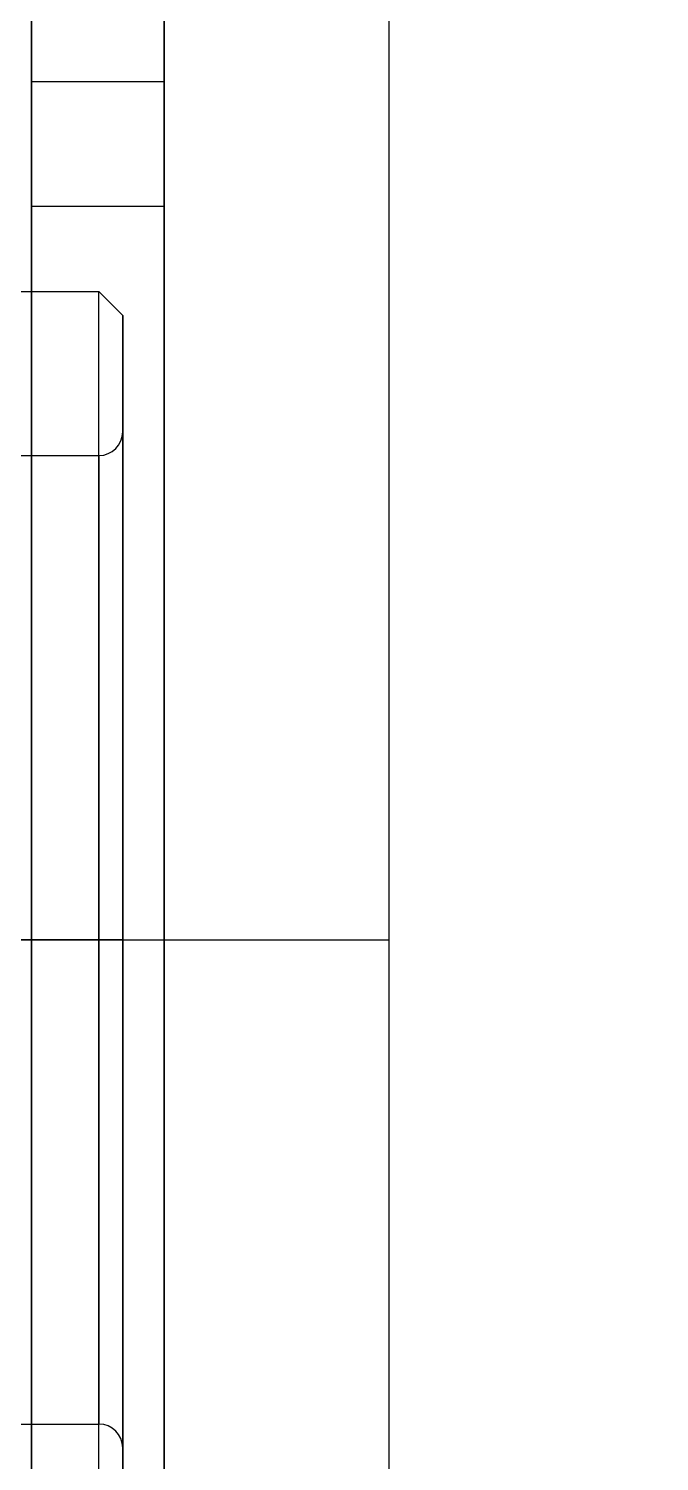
# Model space of a CAD drawing. Header units: millimetres. Extents: x -5505 to 394412, y -8522 to 584759.
# Drawn here: x 196749.2 to 196772, y 390164.2 to 390216 of the extents above; entities that cross this region are included whole.
import ezdxf

# ---------------------------------------------------------------- set-up
doc = ezdxf.new("R2010")
doc.units = ezdxf.units.MM
doc.layers.add('MAIN-1', color=7, linetype='Continuous')

# ---------------------------------------------------------------- blocks, each defined once
blk = doc.blocks.new('wewwww')
for centre, radius, start, end in [((8462.707, 3581.664), 61.758, 13.1262, 55.05539), ((8462.706, 3581.666), 60.558, 33.96134, 54.38408)]:
    blk.add_arc(centre, radius, start, end)
blk = doc.blocks.new('C-1 UP RIGHT')
for p, q in [((120.122, 0), (120.122, -321.6)), ((-501.682, -152), (120.122, -152))]:
    blk.add_line(p, q)
at = {"layer": 'MAIN-1'}
for p, q in [((107.202, -106), (107.202, -121)), ((107.202, -121), (107.202, -106)), ((112.002, -198), (112.002, -106)), ((112.002, -106), (112.002, -198)), ((112.002, -121), (112.002, -106)), ((112.002, -106), (112.002, -121)), ((107.202, -152), (107.202, -113.12)), ((112.002, -121), (107.202, -121)), ((107.202, -121), (107.202, -125.5)), ((112.002, -121), (107.202, -121)), ((107.202, -125.5), (107.202, -121)), ((112.002, -125.5), (112.002, -121)), ((112.002, -125.5), (112.002, -121)), ((112.002, -125.5), (107.202, -125.5)), ((107.202, -125.5), (107.202, -178.5)), ((112.002, -125.5), (107.202, -125.5)), ((107.202, -178.5), (107.202, -125.5)), ((112.002, -125.5), (112.002, -178.5)), ((112.002, -178.5), (112.002, -125.5)), ((97.448, -128.58), (109.644, -128.58)), ((109.644, -152), (109.644, -128.58)), ((109.644, -128.58), (110.502, -129.438)), ((110.502, -152), (110.502, -129.438)), ((110.502, -129.438), (110.502, -152)), ((110.502, -170.358), (110.502, -133.642)), ((110.502, -133.642), (110.502, -170.358)), ((68.46, -134.5), (109.644, -134.5)), ((109.644, -152), (109.644, -134.5)), ((109.644, -134.5), (109.644, -152)), ((68.46, -152), (109.644, -152)), ((109.644, -152), (78.102, -152)), ((109.644, -152), (97.448, -152)), ((97.448, -152), (109.644, -152)), ((103.002, -152), (107.202, -152)), ((107.202, -152), (103.002, -152)), ((107.202, -190.88), (107.202, -152)), ((109.644, -169.5), (109.644, -152)), ((109.644, -152), (109.644, -169.5)), ((109.644, -175.42), (109.644, -152)), ((110.502, -152), (109.644, -152)), ((109.644, -152), (110.502, -152)), ((110.502, -152), (110.502, -174.562)), ((110.502, -174.562), (110.502, -152)), ((68.46, -169.5), (109.644, -169.5))]:
    blk.add_line(p, q, dxfattribs=at)
for centre, start, end in [((109.644, -133.642), 270, 360), ((109.644, -170.358), 360, 90)]:
    blk.add_arc(centre, 0.858, start, end, dxfattribs=at)
at = {"xscale": -1, "rotation": 180}
blk.add_blockref('wewwww', (-8402.729, 3504.564), dxfattribs=at)
blk = doc.blocks.new('arrow_C')
blk.add_circle((0, 0), 394.36)

msp = doc.modelspace()

# ---------------------------------------------------------------- block references
for name, p in [('arrow_C', (196759.115, 390235.079)), ('C-1 UP RIGHT', (196642.115, 390335.079))]:
    msp.add_blockref(name, p)

doc.saveas('drawing.dxf')
